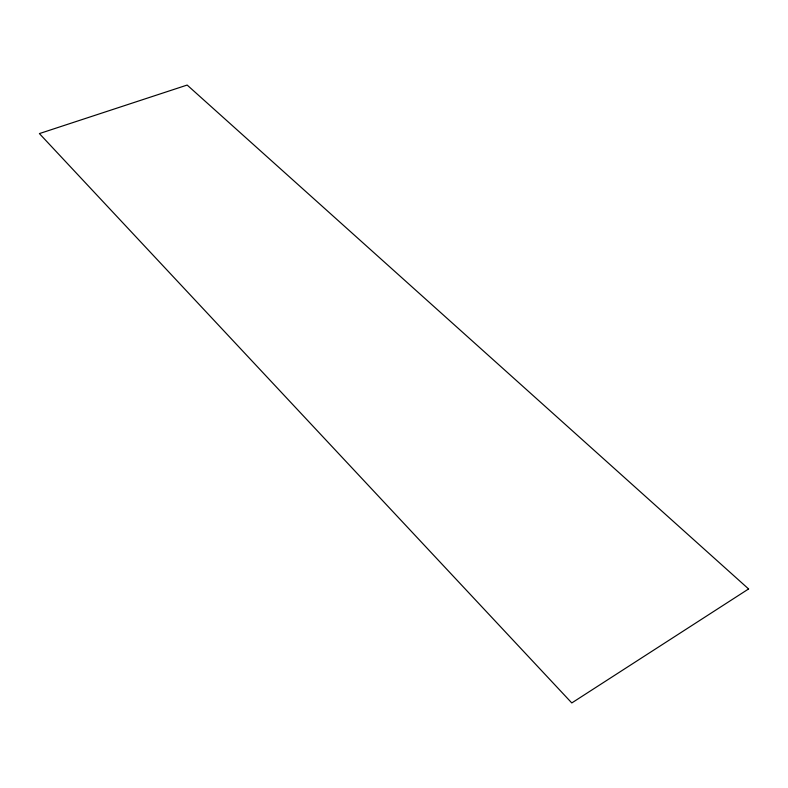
<?xml version="1.0" encoding="UTF-8"?>
<svg xmlns="http://www.w3.org/2000/svg" width="788" height="788" viewBox="0 0 788 788"><rect width="100%" height="100%" fill="white"/><g stroke="black" fill="none" stroke-linecap="round" stroke-linejoin="round"><path stroke-width="1.18" d="M748.6 588.951L571.783 702.945L39.4 133.586L187.16 85.055L748.6 588.951"/></g></svg>
